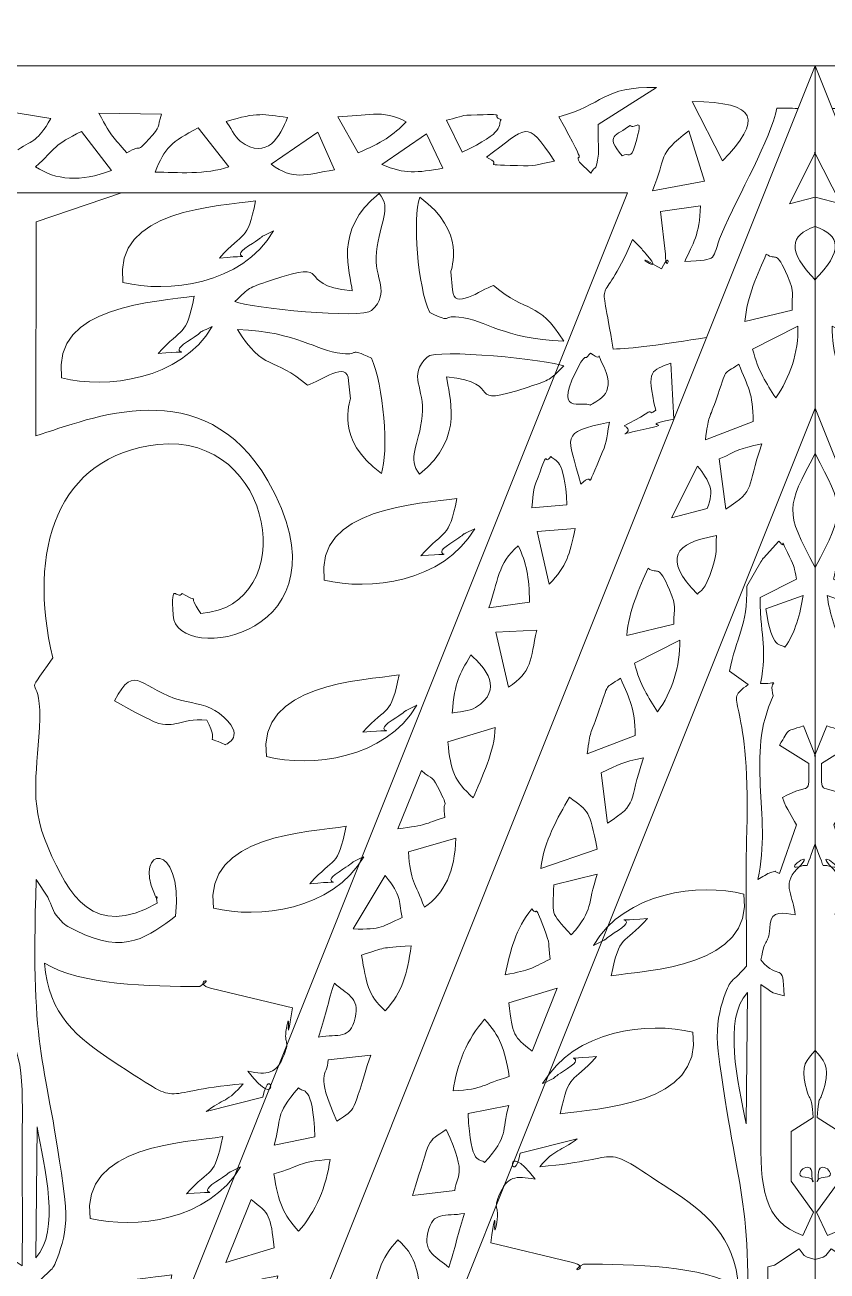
# Model space of a CAD drawing. Header units: inches. Extents: x 249 to 1192, y -18 to 440.
# Drawn here: x 624.562 to 625.509, y 264.726 to 266.196 of the extents above; entities that cross this region are included whole.
import ezdxf

# ---------------------------------------------------------------- set-up
doc = ezdxf.new("R2010")
doc.units = ezdxf.units.IN
doc.header["$MEASUREMENT"] = 0
doc.layers.add('ACP', color=15, linetype='Continuous', lineweight=15)
doc.layers.add('BALOK', color=3, linetype='Continuous', lineweight=20)
doc.layers.add('KOLOM', color=5, linetype='Continuous')

# ---------------------------------------------------------------- blocks, each defined once
blk = doc.blocks.new('GOTGAA')
for points in [[(0.0196, 2.4616), (1.0196, -0.0384), (0.0196, -0.0384), (0.0196, 2.4616)], [(0.0196, 2.0577), (0.7981, 0.1116), (0.0196, 0.1116)], [(0.0836, 1.8765), (0.1001, 1.8475)], [(0.0221, 1.2208), (0.048, 1.2044), (0.048, 1.1457), (0.0214, 1.1089), (0.0342, 1.0816)], [(0.0196, 1.0533), (0.029, 1.056), (0.0324, 1.058), (0.0386, 1.066), (0.0675, 1.0465), (0.0753, 1.0446)], [(0.0753, 1.0446), (0.0753, 0.846)], [(0.0999, 0.3983), (0.1, 0.1456), (0.2009, 0.1116)]]:
    blk.add_lwpolyline(points)
for points in [[(0.019, 2.3598), (0.019, 2.3598), (0.0499, 2.2987), (0.0499, 2.2987)], [(0.0499, 2.2987), (0.0499, 2.2987), (0.019, 2.3598), (0.019, 2.3598)], [(0.0499, 2.2987), (0.0499, 2.2987), (0.0196, 2.3066), (0.0196, 2.3066)], [(0.0196, 2.3066), (0.0196, 2.3066), (0.0499, 2.2987), (0.0499, 2.2987)], [(0.0196, 2.2721), (0.0495, 2.2617), (0.0531, 2.243), (0.019, 2.2087)], [(0.019, 2.2087), (0.0531, 2.243), (0.0495, 2.2617), (0.0196, 2.2721)], [(0.0522, 2.2136), (0.0655, 2.2449), (0.0652, 2.2315), (0.0773, 2.2392)], [(0.0773, 2.2392), (0.0652, 2.2315), (0.0655, 2.2449), (0.0522, 2.2136)], [(0.0773, 2.2392), (0.087, 2.2172), (0.1001, 2.1894), (0.1025, 2.1599)], [(0.1025, 2.1599), (0.1001, 2.1894), (0.087, 2.2172), (0.0773, 2.2392)], [(0.0469, 2.1732), (0.0472, 2.1948), (0.043, 2.1919), (0.0522, 2.2136)], [(0.0522, 2.2136), (0.043, 2.1919), (0.0472, 2.1948), (0.0469, 2.1732)], [(0.1025, 2.1599), (0.1025, 2.1599), (0.0469, 2.1732), (0.0469, 2.1732)], [(0.0469, 2.1732), (0.0469, 2.1732), (0.1025, 2.1599), (0.1025, 2.1599)], [(0.0661, 2.0699), (0.0493, 2.0934), (0.0391, 2.1234), (0.0399, 2.1543)], [(0.0399, 2.1543), (0.0391, 2.1234), (0.0493, 2.0934), (0.0661, 2.0699)], [(0.0399, 2.1543), (0.0399, 2.1543), (0.0934, 2.1272), (0.0934, 2.1272)], [(0.0934, 2.1272), (0.0934, 2.1272), (0.0399, 2.1543), (0.0399, 2.1543)], [(0.0934, 2.1272), (0.0866, 2.1007), (0.0772, 2.0873), (0.0661, 2.0699)], [(0.0661, 2.0699), (0.0772, 2.0873), (0.0866, 2.1007), (0.0934, 2.1272)], [(0.0926, 2.0419), (0.0929, 2.0752), (0.0989, 2.0831), (0.1098, 2.1095)], [(0.1098, 2.1095), (0.0989, 2.0831), (0.0929, 2.0752), (0.0926, 2.0419)], [(0.1098, 2.1095), (0.1296, 2.0956), (0.1222, 2.1086), (0.137, 2.0662)], [(0.137, 2.0662), (0.1222, 2.1086), (0.1296, 2.0956), (0.1098, 2.1095)], [(0.137, 2.0662), (0.1458, 2.0412), (0.1452, 2.0496), (0.1492, 2.0203)], [(0.1492, 2.0203), (0.1452, 2.0496), (0.1458, 2.0412), (0.137, 2.0662)], [(0.1492, 2.0203), (0.1492, 2.0203), (0.0926, 2.0419), (0.0926, 2.0419)], [(0.0926, 2.0419), (0.0926, 2.0419), (0.1492, 2.0203), (0.1492, 2.0203)], [(0.0826, 2.0154), (0.1106, 2.01), (0.1098, 2.0078), (0.1328, 1.9978)], [(0.1252, 1.9386), (0.0876, 1.963), (0.1019, 1.9608), (0.0826, 2.0154)], [(0.0826, 2.0154), (0.1019, 1.9608), (0.0876, 1.963), (0.1252, 1.9386)], [(0.1328, 1.9978), (0.1098, 2.0078), (0.1106, 2.01), (0.0826, 2.0154)], [(0.0196, 2.0041), (0.0535, 1.9394), (0.0561, 1.9384), (0.0196, 1.8695)], [(0.0196, 1.8695), (0.0561, 1.9384), (0.0535, 1.9394), (0.0196, 2.0041)], [(0.1328, 1.9978), (0.1328, 1.9978), (0.1252, 1.9386), (0.1252, 1.9386)], [(0.1252, 1.9386), (0.1252, 1.9386), (0.1328, 1.9978), (0.1328, 1.9978)], [(0.1471, 1.9392), (0.138, 1.9618), (0.144, 1.9706), (0.1585, 1.9894)], [(0.1585, 1.9894), (0.144, 1.9706), (0.138, 1.9618), (0.1471, 1.9392)], [(0.1585, 1.9894), (0.1585, 1.9894), (0.1893, 1.9283), (0.1893, 1.9283)], [(0.1893, 1.9283), (0.1893, 1.9283), (0.1585, 1.9894), (0.1585, 1.9894)], [(0.1893, 1.9283), (0.1893, 1.9283), (0.1471, 1.9392), (0.1471, 1.9392)], [(0.1471, 1.9392), (0.1471, 1.9392), (0.1893, 1.9283), (0.1893, 1.9283)], [(0.0625, 1.9008), (0.0511, 1.8871), (0.0649, 1.9134), (0.0498, 1.8823)], [(0.0498, 1.8823), (0.0649, 1.9134), (0.0511, 1.8871), (0.0625, 1.9008)], [(0.0804, 1.8807), (0.0804, 1.8807), (0.0625, 1.9008), (0.0625, 1.9008)], [(0.0625, 1.9008), (0.0625, 1.9008), (0.0804, 1.8807), (0.0804, 1.8807)], [(0.1409, 1.8698), (0.1347, 1.8904), (0.1373, 1.8873), (0.1359, 1.9074)], [(0.1359, 1.9074), (0.1373, 1.8873), (0.1347, 1.8904), (0.1409, 1.8698)], [(0.1359, 1.9074), (0.1857, 1.8987), (0.1999, 1.88), (0.1584, 1.8383)], [(0.1584, 1.8383), (0.1999, 1.88), (0.1857, 1.8987), (0.1359, 1.9074)], [(0.0498, 1.8823), (0.0437, 1.8699), (0.0445, 1.87), (0.0414, 1.8559)], [(0.0414, 1.8559), (0.0445, 1.87), (0.0437, 1.8699), (0.0498, 1.8823)], [(0.0836, 1.8765), (0.0825, 1.8778), (0.0809, 1.8818), (0.0804, 1.8807)], [(0.0804, 1.8807), (0.0809, 1.8818), (0.0825, 1.8778), (0.0836, 1.8765)], [(0.1584, 1.8383), (0.1552, 1.8427), (0.1497, 1.8405), (0.1409, 1.8698)], [(0.1409, 1.8698), (0.1497, 1.8405), (0.1552, 1.8427), (0.1584, 1.8383)], [(0.1916, 1.8432), (0.2049, 1.8745), (0.2046, 1.861), (0.2167, 1.8687)], [(0.2167, 1.8687), (0.2046, 1.861), (0.2049, 1.8745), (0.1916, 1.8432)], [(0.2167, 1.8687), (0.2264, 1.8467), (0.2395, 1.8189), (0.242, 1.7894)], [(0.242, 1.7894), (0.2395, 1.8189), (0.2264, 1.8467), (0.2167, 1.8687)], [(0.0414, 1.8559), (0.0414, 1.8559), (0.0845, 1.8342), (0.0845, 1.8342)], [(0.0845, 1.8342), (0.0845, 1.8342), (0.0414, 1.8559), (0.0414, 1.8559)], [(0.1206, 1.7472), (0.1132, 1.7879), (0.0992, 1.7996), (0.1001, 1.8475)], [(0.1001, 1.8475), (0.0992, 1.7996), (0.1132, 1.7879), (0.1206, 1.7472)], [(0.1863, 1.8028), (0.1866, 1.8244), (0.1824, 1.8215), (0.1916, 1.8432)], [(0.1916, 1.8432), (0.1824, 1.8215), (0.1866, 1.8244), (0.1863, 1.8028)], [(0.0552, 1.7758), (0.0436, 1.7918), (0.0368, 1.8154), (0.0339, 1.8366)], [(0.0339, 1.8366), (0.0339, 1.8366), (0.0777, 1.8209), (0.0777, 1.8209)], [(0.0777, 1.8209), (0.0777, 1.8209), (0.0339, 1.8366), (0.0339, 1.8366)], [(0.0339, 1.8366), (0.0368, 1.8154), (0.0436, 1.7918), (0.0552, 1.7758)], [(0.0845, 1.8342), (0.0838, 1.7811), (0.0759, 1.7775), (0.0839, 1.7327)], [(0.0839, 1.7327), (0.0759, 1.7775), (0.0838, 1.7811), (0.0845, 1.8342)], [(0.0777, 1.8209), (0.0706, 1.7715), (0.0598, 1.7796), (0.0552, 1.7758)], [(0.0552, 1.7758), (0.0598, 1.7796), (0.0706, 1.7715), (0.0777, 1.8209)], [(0.242, 1.7894), (0.242, 1.7894), (0.1863, 1.8028), (0.1863, 1.8028)], [(0.1863, 1.8028), (0.1863, 1.8028), (0.242, 1.7894), (0.242, 1.7894)], [(0.2055, 1.6995), (0.1888, 1.7229), (0.1785, 1.753), (0.1793, 1.7839)], [(0.1793, 1.7839), (0.1785, 1.753), (0.1888, 1.7229), (0.2055, 1.6995)], [(0.1793, 1.7839), (0.1793, 1.7839), (0.2328, 1.7568), (0.2328, 1.7568)], [(0.2328, 1.7568), (0.2328, 1.7568), (0.1793, 1.7839), (0.1793, 1.7839)], [(0.2328, 1.7568), (0.226, 1.7303), (0.2167, 1.7168), (0.2055, 1.6995)], [(0.2055, 1.6995), (0.2167, 1.7168), (0.226, 1.7303), (0.2328, 1.7568)], [(0.0839, 1.7327), (0.0557, 1.7327), (0.0759, 1.7397), (0.069, 1.7182)], [(0.069, 1.7182), (0.0759, 1.7397), (0.0557, 1.7327), (0.0839, 1.7327)], [(0.0987, 1.7315), (0.0987, 1.7315), (0.1206, 1.7472), (0.1206, 1.7472)], [(0.1206, 1.7472), (0.1206, 1.7472), (0.0987, 1.7315), (0.0987, 1.7315)], [(0.232, 1.6715), (0.2324, 1.7048), (0.2383, 1.7127), (0.2492, 1.7391)], [(0.2492, 1.7391), (0.2383, 1.7127), (0.2324, 1.7048), (0.232, 1.6715)], [(0.2492, 1.7391), (0.269, 1.7252), (0.2616, 1.7381), (0.2765, 1.6958)], [(0.2765, 1.6958), (0.2616, 1.7381), (0.269, 1.7252), (0.2492, 1.7391)], [(0.1003, 1.5588), (0.0956, 1.7264), (0.1309, 1.7082), (0.0987, 1.7315)], [(0.0987, 1.7315), (0.1309, 1.7082), (0.0956, 1.7264), (0.1003, 1.5588)], [(0.069, 1.7182), (0.1026, 1.6472), (0.0701, 1.5795), (0.0872, 1.5016)], [(0.0872, 1.5016), (0.0701, 1.5795), (0.1026, 1.6472), (0.069, 1.7182)], [(0.2765, 1.6958), (0.2852, 1.6708), (0.2847, 1.6792), (0.2886, 1.6498)], [(0.2886, 1.6498), (0.2847, 1.6792), (0.2852, 1.6708), (0.2765, 1.6958)], [(0.0335, 1.6828), (0.0335, 1.6828), (0.019, 1.6469), (0.019, 1.6469)], [(0.019, 1.6469), (0.019, 1.6469), (0.0335, 1.6828), (0.0335, 1.6828)], [(0.0617, 1.6602), (0.0487, 1.6797), (0.058, 1.6749), (0.0335, 1.6828)], [(0.0335, 1.6828), (0.058, 1.6749), (0.0487, 1.6797), (0.0617, 1.6602)], [(0.2886, 1.6498), (0.2886, 1.6498), (0.232, 1.6715), (0.232, 1.6715)], [(0.232, 1.6715), (0.232, 1.6715), (0.2886, 1.6498), (0.2886, 1.6498)], [(0.0271, 1.6385), (0.0271, 1.6385), (0.0617, 1.6602), (0.0617, 1.6602)], [(0.0617, 1.6602), (0.0617, 1.6602), (0.0271, 1.6385), (0.0271, 1.6385)], [(0.0583, 1.5982), (0.0229, 1.6185), (0.0276, 1.5953), (0.0271, 1.6385)], [(0.0271, 1.6385), (0.0276, 1.5953), (0.0229, 1.6185), (0.0583, 1.5982)], [(0.222, 1.645), (0.25, 1.6396), (0.2492, 1.6374), (0.2723, 1.6274)], [(0.2646, 1.5682), (0.227, 1.5925), (0.2414, 1.5903), (0.222, 1.645)], [(0.222, 1.645), (0.2414, 1.5903), (0.227, 1.5925), (0.2646, 1.5682)], [(0.2723, 1.6274), (0.2492, 1.6374), (0.25, 1.6396), (0.222, 1.645)], [(0.2723, 1.6274), (0.2723, 1.6274), (0.2646, 1.5682), (0.2646, 1.5682)], [(0.2646, 1.5682), (0.2646, 1.5682), (0.2723, 1.6274), (0.2723, 1.6274)], [(0.0415, 1.566), (0.0481, 1.5776), (0.0521, 1.5825), (0.0583, 1.5982)], [(0.0583, 1.5982), (0.0521, 1.5825), (0.0481, 1.5776), (0.0415, 1.566)], [(0.2769, 1.5375), (0.2866, 1.585), (0.2858, 1.5804), (0.3097, 1.5987)], [(0.3097, 1.5987), (0.2858, 1.5804), (0.2866, 1.585), (0.2769, 1.5375)], [(0.3097, 1.5987), (0.3233, 1.5744), (0.3396, 1.5469), (0.3435, 1.5145)], [(0.3435, 1.5145), (0.3396, 1.5469), (0.3233, 1.5744), (0.3097, 1.5987)], [(0.0615, 1.5087), (0.0615, 1.5087), (0.0415, 1.566), (0.0415, 1.566)], [(0.0415, 1.566), (0.0415, 1.566), (0.0615, 1.5087), (0.0615, 1.5087)], [(0.1007, 1.3993), (0.1004, 1.4524), (0.1017, 1.5056), (0.1003, 1.5588)], [(0.1003, 1.5588), (0.1017, 1.5056), (0.1004, 1.4524), (0.1007, 1.3993)], [(0.0336, 1.518), (0.0653, 1.5077), (0.0126, 1.5429), (0.0411, 1.5139)], [(0.0411, 1.5139), (0.0126, 1.5429), (0.0653, 1.5077), (0.0336, 1.518)], [(0.0196, 1.5435), (0.0231, 1.5339), (0.029, 1.518), (0.029, 1.518)], [(0.029, 1.518), (0.029, 1.518), (0.0231, 1.5339), (0.0196, 1.5435)], [(0.3435, 1.5145), (0.3435, 1.5145), (0.2769, 1.5375), (0.2769, 1.5375)], [(0.2769, 1.5375), (0.2769, 1.5375), (0.3435, 1.5145), (0.3435, 1.5145)], [(0.029, 1.518), (0.0298, 1.5179), (0.0327, 1.5183), (0.0336, 1.518)], [(0.0336, 1.518), (0.0327, 1.5183), (0.0298, 1.5179), (0.029, 1.518)], [(0.0411, 1.5139), (0.0598, 1.4949), (0.0444, 1.4812), (0.0431, 1.4598)], [(0.0431, 1.4598), (0.0444, 1.4812), (0.0598, 1.4949), (0.0411, 1.5139)], [(0.0724, 1.5097), (0.0618, 1.5121), (0.0713, 1.5123), (0.0615, 1.5087)], [(0.0615, 1.5087), (0.0713, 1.5123), (0.0618, 1.5121), (0.0724, 1.5097)], [(0.0872, 1.5016), (0.0823, 1.5043), (0.0754, 1.5089), (0.0724, 1.5097)], [(0.0724, 1.5097), (0.0754, 1.5089), (0.0823, 1.5043), (0.0872, 1.5016)], [(0.2767, 1.5079), (0.2767, 1.5079), (0.3282, 1.4953), (0.3282, 1.4953)], [(0.3074, 1.4362), (0.2798, 1.4681), (0.2897, 1.4702), (0.2767, 1.5079)], [(0.2767, 1.5079), (0.2897, 1.4702), (0.2798, 1.4681), (0.3074, 1.4362)], [(0.3282, 1.4953), (0.3282, 1.4953), (0.2767, 1.5079), (0.2767, 1.5079)], [(0.3282, 1.4953), (0.3288, 1.4589), (0.3339, 1.4648), (0.3074, 1.4362)], [(0.3074, 1.4362), (0.3339, 1.4648), (0.3288, 1.4589), (0.3282, 1.4953)], [(0.3395, 1.4437), (0.3524, 1.4778), (0.3458, 1.4563), (0.3539, 1.4668)], [(0.3539, 1.4668), (0.3458, 1.4563), (0.3524, 1.4778), (0.3395, 1.4437)], [(0.0431, 1.4598), (0.0572, 1.4622), (0.0713, 1.4655), (0.0725, 1.4492)], [(0.0725, 1.4492), (0.0713, 1.4655), (0.0572, 1.4622), (0.0431, 1.4598)], [(0.3539, 1.4668), (0.3732, 1.4436), (0.3793, 1.4176), (0.3854, 1.3892)], [(0.3854, 1.3892), (0.3793, 1.4176), (0.3732, 1.4436), (0.3539, 1.4668)], [(0.0725, 1.4492), (0.0747, 1.4212), (0.0785, 1.4365), (0.0836, 1.4066)], [(0.0836, 1.4066), (0.0785, 1.4365), (0.0747, 1.4212), (0.0725, 1.4492)], [(0.3324, 1.4076), (0.3353, 1.4291), (0.3315, 1.4225), (0.3395, 1.4437)], [(0.3395, 1.4437), (0.3315, 1.4225), (0.3353, 1.4291), (0.3324, 1.4076)], [(0.0836, 1.4066), (0.062, 1.3799), (0.0572, 1.4077), (0.0562, 1.3643)], [(0.0562, 1.3643), (0.0572, 1.4077), (0.062, 1.3799), (0.0836, 1.4066)], [(0.129, 1.3569), (0.1185, 1.3888), (0.1218, 1.3747), (0.1007, 1.3993)], [(0.1007, 1.3993), (0.1218, 1.3747), (0.1185, 1.3888), (0.129, 1.3569)], [(0.3854, 1.3892), (0.3538, 1.3952), (0.3569, 1.3958), (0.3324, 1.4076)], [(0.3324, 1.4076), (0.3569, 1.3958), (0.3538, 1.3952), (0.3854, 1.3892)], [(0.0562, 1.3643), (0.0753, 1.3692), (0.068, 1.3677), (0.0835, 1.3775)], [(0.0835, 1.3775), (0.068, 1.3677), (0.0753, 1.3692), (0.0562, 1.3643)], [(0.0835, 1.3775), (0.0844, 1.3198), (0.0832, 1.2615), (0.0838, 1.2038)], [(0.0838, 1.2038), (0.0832, 1.2615), (0.0844, 1.3198), (0.0835, 1.3775)], [(0.1011, 1.2135), (0.1011, 1.2135), (0.0996, 1.3681), (0.0996, 1.3681)], [(0.0996, 1.3681), (0.1286, 1.3366), (0.1106, 1.2618), (0.1011, 1.2135)], [(0.1011, 1.2135), (0.1106, 1.2618), (0.1286, 1.3366), (0.0996, 1.3681)], [(0.0996, 1.3681), (0.0996, 1.3681), (0.1011, 1.2135), (0.1011, 1.2135)], [(0.3241, 1.3734), (0.3241, 1.3734), (0.3812, 1.356), (0.3812, 1.356)], [(0.3538, 1.2992), (0.3538, 1.2992), (0.3241, 1.3734), (0.3241, 1.3734)], [(0.3241, 1.3734), (0.3241, 1.3734), (0.3538, 1.2992), (0.3538, 1.2992)], [(0.3812, 1.356), (0.3812, 1.356), (0.3241, 1.3734), (0.3241, 1.3734)], [(0.134, 1.2992), (0.1369, 1.322), (0.1339, 1.342), (0.129, 1.3569)], [(0.129, 1.3569), (0.1339, 1.342), (0.1369, 1.322), (0.134, 1.2992)], [(0.3812, 1.356), (0.3766, 1.3176), (0.376, 1.3163), (0.3538, 1.2992)], [(0.3538, 1.2992), (0.376, 1.3163), (0.3766, 1.3176), (0.3812, 1.356)], [(0.3807, 1.269), (0.3863, 1.3031), (0.3913, 1.3161), (0.4098, 1.3366)], [(0.4098, 1.3366), (0.3913, 1.3161), (0.3863, 1.3031), (0.3807, 1.269)], [(0.4098, 1.3366), (0.4301, 1.3137), (0.4429, 1.2835), (0.447, 1.2521)], [(0.447, 1.2521), (0.4429, 1.2835), (0.4301, 1.3137), (0.4098, 1.3366)], [(0.0309, 1.2585), (0.0368, 1.2825), (0.0295, 1.2885), (0.0196, 1.2999)], [(0.0196, 1.2999), (0.0295, 1.2885), (0.0368, 1.2825), (0.0309, 1.2585)], [(0.1001, 0.9215), (0.0931, 1.143), (0.1114, 1.1215), (0.134, 1.2992)], [(0.134, 1.2992), (0.1114, 1.1215), (0.0931, 1.143), (0.1001, 0.9215)], [(0.447, 1.2521), (0.4091, 1.2542), (0.4128, 1.2601), (0.3807, 1.269)], [(0.3807, 1.269), (0.4128, 1.2601), (0.4091, 1.2542), (0.447, 1.2521)], [(0.0221, 1.2208), (0.024, 1.252), (0.0249, 1.2342), (0.0309, 1.2585)], [(0.0309, 1.2585), (0.0249, 1.2342), (0.024, 1.252), (0.0221, 1.2208)], [(0.4098, 1.1675), (0.3805, 1.2006), (0.3904, 1.2024), (0.3811, 1.2351)], [(0.3811, 1.2351), (0.3904, 1.2024), (0.3805, 1.2006), (0.4098, 1.1675)], [(0.3811, 1.2351), (0.3811, 1.2351), (0.4292, 1.2254), (0.4292, 1.2254)], [(0.4292, 1.2254), (0.4292, 1.2254), (0.3811, 1.2351), (0.3811, 1.2351)], [(0.4292, 1.2254), (0.4264, 1.1608), (0.4151, 1.1737), (0.4098, 1.1675)], [(0.4098, 1.1675), (0.4151, 1.1737), (0.4264, 1.1608), (0.4292, 1.2254)], [(0.4448, 1.1345), (0.4437, 1.1553), (0.4288, 1.1476), (0.455, 1.2068)], [(0.455, 1.2068), (0.4288, 1.1476), (0.4437, 1.1553), (0.4448, 1.1345)], [(0.455, 1.2068), (0.4793, 1.1904), (0.4719, 1.2003), (0.495, 1.1287)], [(0.495, 1.1287), (0.4719, 1.2003), (0.4793, 1.1904), (0.455, 1.2068)], [(0.0838, 1.2038), (0.0844, 1.1386), (0.0808, 1.0979), (0.0342, 1.0816)], [(0.0342, 1.0816), (0.0808, 1.0979), (0.0844, 1.1386), (0.0838, 1.2038)], [(0.0233, 1.1529), (0.0233, 1.1748), (0.0492, 1.151), (0.0315, 1.1504)], [(0.0315, 1.1504), (0.0167, 1.1499), (0.0234, 1.1364), (0.0233, 1.1529)], [(0.495, 1.1287), (0.495, 1.1287), (0.4448, 1.1345), (0.4448, 1.1345)], [(0.4448, 1.1345), (0.4448, 1.1345), (0.495, 1.1287), (0.495, 1.1287)], [(0.4334, 1.1076), (0.4574, 1.1033), (0.4705, 1.1113), (0.4767, 1.085)], [(0.4767, 1.085), (0.4705, 1.1113), (0.4574, 1.1033), (0.4334, 1.1076)], [(0.4521, 1.044), (0.4454, 1.0633), (0.4401, 1.0883), (0.4334, 1.1076)], [(0.4334, 1.1076), (0.4401, 1.0883), (0.4454, 1.0633), (0.4521, 1.044)], [(0.4767, 1.085), (0.4826, 1.0607), (0.4656, 1.0561), (0.4521, 1.044)], [(0.4521, 1.044), (0.4656, 1.0561), (0.4826, 1.0607), (0.4767, 1.085)], [(0.4841, 1.0108), (0.4905, 1.0446), (0.4907, 1.0573), (0.5122, 1.0765)], [(0.5122, 1.0765), (0.4907, 1.0573), (0.4905, 1.0446), (0.4841, 1.0108)], [(0.5122, 1.0765), (0.5328, 1.0535), (0.5382, 1.0341), (0.5427, 0.9999)], [(0.5427, 0.9999), (0.5382, 1.0341), (0.5328, 1.0535), (0.5122, 1.0765)], [(0.2647, 0.9648), (0.2342, 0.9878), (0.2046, 1.0121), (0.1469, 0.9817)], [(0.1469, 0.9817), (0.2046, 1.0121), (0.2342, 0.9878), (0.2647, 0.9648)], [(0.5427, 0.9999), (0.5028, 1.0028), (0.5153, 1.0012), (0.4841, 1.0108)], [(0.4841, 1.0108), (0.5153, 1.0012), (0.5028, 1.0028), (0.5427, 0.9999)], [(0.1141, 0.8838), (0.1385, 0.941), (0.1683, 0.9919), (0.2428, 0.9497)], [(0.2428, 0.9497), (0.1683, 0.9919), (0.1385, 0.941), (0.1141, 0.8838)], [(0.1469, 0.9817), (0.135, 0.9754), (0.1351, 0.9774), (0.126, 0.9665)], [(0.126, 0.9665), (0.1351, 0.9774), (0.135, 0.9754), (0.1469, 0.9817)], [(0.4743, 0.98), (0.5084, 0.9808), (0.509, 0.977), (0.5321, 0.9666)], [(0.5321, 0.9666), (0.509, 0.977), (0.5084, 0.9808), (0.4743, 0.98)], [(0.5122, 0.9169), (0.5122, 0.9169), (0.4743, 0.98), (0.4743, 0.98)], [(0.4743, 0.98), (0.4743, 0.98), (0.5122, 0.9169), (0.5122, 0.9169)], [(0.126, 0.9665), (0.1191, 0.9582), (0.119, 0.9533), (0.1137, 0.9424)], [(0.1137, 0.9424), (0.119, 0.9533), (0.1191, 0.9582), (0.126, 0.9665)], [(0.2396, 0.9386), (0.2142, 0.8833), (0.2742, 0.8736), (0.2647, 0.9648)], [(0.2647, 0.9648), (0.2742, 0.8736), (0.2142, 0.8833), (0.2396, 0.9386)], [(0.5321, 0.9666), (0.5272, 0.943), (0.5321, 0.9431), (0.5122, 0.9169)], [(0.5122, 0.9169), (0.5321, 0.9431), (0.5272, 0.943), (0.5321, 0.9666)], [(0.1137, 0.9424), (0.1137, 0.9424), (0.1001, 0.9215), (0.1001, 0.9215)], [(0.1001, 0.9215), (0.1001, 0.9215), (0.1137, 0.9424), (0.1137, 0.9424)], [(0.2428, 0.9497), (0.24, 0.9306), (0.2463, 0.9533), (0.2396, 0.9386)], [(0.2396, 0.9386), (0.2463, 0.9533), (0.24, 0.9306), (0.2428, 0.9497)], [(0.5395, 0.8889), (0.5419, 0.9247), (0.5469, 0.9238), (0.5584, 0.9544)], [(0.5584, 0.9544), (0.5469, 0.9238), (0.5419, 0.9247), (0.5395, 0.8889)], [(0.5584, 0.9544), (0.582, 0.9382), (0.5947, 0.9121), (0.5953, 0.8728)], [(0.5953, 0.8728), (0.5947, 0.9121), (0.582, 0.9382), (0.5584, 0.9544)], [(0.1043, 0.7316), (0.103, 0.7925), (0.0896, 0.8263), (0.1141, 0.8838)], [(0.1141, 0.8838), (0.0896, 0.8263), (0.103, 0.7925), (0.1043, 0.7316)], [(0.5953, 0.8728), (0.5953, 0.8728), (0.5395, 0.8889), (0.5395, 0.8889)], [(0.5395, 0.8889), (0.5395, 0.8889), (0.5953, 0.8728), (0.5953, 0.8728)], [(0.527, 0.8617), (0.5622, 0.8576), (0.5578, 0.8563), (0.5825, 0.8483)], [(0.5549, 0.7932), (0.5549, 0.7932), (0.527, 0.8617), (0.527, 0.8617)], [(0.527, 0.8617), (0.527, 0.8617), (0.5549, 0.7932), (0.5549, 0.7932)], [(0.5825, 0.8483), (0.5578, 0.8563), (0.5622, 0.8576), (0.527, 0.8617)], [(0.5825, 0.8483), (0.5788, 0.8241), (0.5884, 0.8418), (0.5772, 0.8185)], [(0.5772, 0.8185), (0.5884, 0.8418), (0.5788, 0.8241), (0.5825, 0.8483)], [(0.5859, 0.7592), (0.5898, 0.7944), (0.5931, 0.8045), (0.616, 0.8254)], [(0.616, 0.8254), (0.5931, 0.8045), (0.5898, 0.7944), (0.5859, 0.7592)], [(0.616, 0.8254), (0.6258, 0.8018), (0.6412, 0.7702), (0.642, 0.7423)], [(0.642, 0.7423), (0.6412, 0.7702), (0.6258, 0.8018), (0.616, 0.8254)], [(0.5772, 0.8185), (0.5672, 0.7976), (0.5688, 0.8053), (0.5549, 0.7932)], [(0.5549, 0.7932), (0.5688, 0.8053), (0.5672, 0.7976), (0.5772, 0.8185)], [(0.3016, 0.7335), (0.3186, 0.7667), (0.2943, 0.7496), (0.3234, 0.7626)], [(0.3234, 0.7626), (0.2943, 0.7496), (0.3186, 0.7667), (0.3016, 0.7335)], [(0.3234, 0.7626), (0.3235, 0.7624), (0.3511, 0.7528), (0.316, 0.7254)], [(0.316, 0.7254), (0.3511, 0.7528), (0.3235, 0.7624), (0.3234, 0.7626)], [(0.642, 0.7423), (0.642, 0.7423), (0.5859, 0.7592), (0.5859, 0.7592)], [(0.5859, 0.7592), (0.5859, 0.7592), (0.642, 0.7423), (0.642, 0.7423)], [(0.2164, 0.7241), (0.2191, 0.7254), (0.2401, 0.7361), (0.2404, 0.7361)], [(0.2404, 0.7361), (0.2401, 0.7361), (0.2191, 0.7254), (0.2164, 0.7241)], [(0.2404, 0.7361), (0.2667, 0.7444), (0.2676, 0.7313), (0.3016, 0.7335)], [(0.3016, 0.7335), (0.2676, 0.7313), (0.2667, 0.7444), (0.2404, 0.7361)], [(0.1198, 0.6601), (0.0822, 0.7144), (0.1056, 0.6728), (0.1043, 0.7316)], [(0.1043, 0.7316), (0.1056, 0.6728), (0.0822, 0.7144), (0.1198, 0.6601)], [(0.1926, 0.7108), (0.1926, 0.7108), (0.2164, 0.7241), (0.2164, 0.7241)], [(0.2164, 0.7241), (0.2164, 0.7241), (0.1926, 0.7108), (0.1926, 0.7108)], [(0.316, 0.7254), (0.3033, 0.7155), (0.2872, 0.7142), (0.272, 0.7104)], [(0.272, 0.7104), (0.2872, 0.7142), (0.3033, 0.7155), (0.316, 0.7254)], [(0.5911, 0.7254), (0.5979, 0.7236), (0.6116, 0.7231), (0.6188, 0.7186)], [(0.6133, 0.6565), (0.5991, 0.6815), (0.5945, 0.6865), (0.5911, 0.7254)], [(0.6188, 0.7186), (0.6116, 0.7231), (0.5979, 0.7236), (0.5911, 0.7254)], [(0.5911, 0.7254), (0.5945, 0.6865), (0.5991, 0.6815), (0.6133, 0.6565)], [(0.272, 0.7104), (0.2244, 0.6985), (0.2171, 0.6632), (0.1926, 0.7108)], [(0.1926, 0.7108), (0.2171, 0.6632), (0.2244, 0.6985), (0.272, 0.7104)], [(0.6188, 0.7186), (0.6526, 0.6974), (0.6302, 0.6722), (0.6133, 0.6565)], [(0.6133, 0.6565), (0.6302, 0.6722), (0.6526, 0.6974), (0.6188, 0.7186)], [(0.6426, 0.6298), (0.6426, 0.6298), (0.6575, 0.6947), (0.6575, 0.6947)], [(0.6575, 0.6947), (0.6575, 0.6947), (0.6426, 0.6298), (0.6426, 0.6298)], [(0.6575, 0.6947), (0.6853, 0.6768), (0.6835, 0.6631), (0.6909, 0.6273)], [(0.6909, 0.6273), (0.6835, 0.6631), (0.6853, 0.6768), (0.6575, 0.6947)], [(0.3735, 0.4514), (0.4787, 0.6348), (0.2651, 0.6707), (0.2617, 0.6098)], [(0.2617, 0.6098), (0.2651, 0.6707), (0.4787, 0.6348), (0.3735, 0.4514)], [(0.2438, 0.4085), (0.1246, 0.4212), (0.0893, 0.5338), (0.1198, 0.6601)], [(0.1198, 0.6601), (0.0893, 0.5338), (0.1246, 0.4212), (0.2438, 0.4085)], [(0.6909, 0.6273), (0.6909, 0.6273), (0.6426, 0.6298), (0.6426, 0.6298)], [(0.6426, 0.6298), (0.6426, 0.6298), (0.6909, 0.6273), (0.6909, 0.6273)], [(0.2944, 0.6077), (0.4129, 0.5996), (0.3829, 0.3936), (0.2438, 0.4085)], [(0.2438, 0.4085), (0.3829, 0.3936), (0.4129, 0.5996), (0.2944, 0.6077)], [(0.2617, 0.6098), (0.2592, 0.5665), (0.2656, 0.5933), (0.2726, 0.5841)], [(0.2726, 0.5841), (0.2656, 0.5933), (0.2592, 0.5665), (0.2617, 0.6098)], [(0.2726, 0.5841), (0.2986, 0.5994), (0.275, 0.5796), (0.2944, 0.6077)], [(0.2944, 0.6077), (0.275, 0.5796), (0.2986, 0.5994), (0.2726, 0.5841)], [(0.6343, 0.6011), (0.6343, 0.6011), (0.6826, 0.5943), (0.6826, 0.5943)], [(0.6692, 0.5281), (0.6447, 0.548), (0.6455, 0.5707), (0.6343, 0.6011)], [(0.6343, 0.6011), (0.6455, 0.5707), (0.6447, 0.548), (0.6692, 0.5281)], [(0.6826, 0.5943), (0.6826, 0.5943), (0.6343, 0.6011), (0.6343, 0.6011)], [(0.6826, 0.5943), (0.682, 0.5646), (0.6786, 0.5474), (0.6692, 0.5281)], [(0.6692, 0.5281), (0.6786, 0.5474), (0.682, 0.5646), (0.6826, 0.5943)], [(0.6915, 0.5109), (0.6915, 0.5109), (0.7057, 0.5731), (0.7057, 0.5731)], [(0.7057, 0.5731), (0.7057, 0.5731), (0.6915, 0.5109), (0.6915, 0.5109)], [(0.7057, 0.5731), (0.7268, 0.5517), (0.7295, 0.5389), (0.7362, 0.5076)], [(0.7362, 0.5076), (0.7295, 0.5389), (0.7268, 0.5517), (0.7057, 0.5731)], [(0.7362, 0.5076), (0.7362, 0.5076), (0.6915, 0.5109), (0.6915, 0.5109)], [(0.6915, 0.5109), (0.6915, 0.5109), (0.7362, 0.5076), (0.7362, 0.5076)], [(0.6852, 0.483), (0.6852, 0.483), (0.7267, 0.4797), (0.7267, 0.4797)], [(0.7267, 0.4797), (0.7236, 0.4216), (0.7129, 0.4296), (0.7077, 0.4225)], [(0.743, 0.4553), (0.7615, 0.4369), (0.7453, 0.4714), (0.7656, 0.4246)], [(0.0999, 0.3983), (0.1639, 0.3777), (0.2985, 0.3205), (0.3735, 0.4514)], [(0.3735, 0.4514), (0.2985, 0.3205), (0.1639, 0.3777), (0.0999, 0.3983)], [(0.7077, 0.4225), (0.6981, 0.4354), (0.7063, 0.4087), (0.6925, 0.447)], [(0.7767, 0.3821), (0.7162, 0.3948), (0.7282, 0.3973), (0.743, 0.4553)], [(0.7656, 0.4246), (0.7743, 0.4046), (0.7724, 0.4055), (0.7767, 0.3821)], [(0.1, 0.1456), (0.1, 0.1456), (0.0999, 0.3983), (0.0999, 0.3983)], [(0.0999, 0.3983), (0.0999, 0.3983), (0.1, 0.1456), (0.1, 0.1456)], [(0.7943, 0.3864), (0.8114, 0.3961), (0.7731, 0.3997), (0.8167, 0.3907)], [(0.8167, 0.3907), (0.7731, 0.3997), (0.8114, 0.3961), (0.7943, 0.3864)], [(0.8135, 0.376), (0.8135, 0.376), (0.7943, 0.3864), (0.7943, 0.3864)], [(0.7943, 0.3864), (0.7943, 0.3864), (0.8135, 0.376), (0.8135, 0.376)], [(0.8167, 0.3907), (0.8603, 0.3817), (0.805, 0.3884), (0.8529, 0.3784)], [(0.8529, 0.3784), (0.805, 0.3884), (0.8603, 0.3817), (0.8167, 0.3907)], [(0.7432, 0.3114), (0.7057, 0.3778), (0.7465, 0.3558), (0.7542, 0.3619)], [(0.7542, 0.3619), (0.7465, 0.3558), (0.7057, 0.3778), (0.7432, 0.3114)], [(0.8256, 0.3704), (0.8243, 0.3679), (0.818, 0.3737), (0.8135, 0.376)], [(0.8135, 0.376), (0.818, 0.3737), (0.8243, 0.3679), (0.8256, 0.3704)], [(0.8491, 0.3123), (0.827, 0.3218), (0.8195, 0.3182), (0.8314, 0.3678)], [(0.8314, 0.3678), (0.8195, 0.3182), (0.827, 0.3218), (0.8491, 0.3123)], [(0.8314, 0.3678), (0.8295, 0.3689), (0.8265, 0.3721), (0.8256, 0.3704)], [(0.8256, 0.3704), (0.8265, 0.3721), (0.8295, 0.3689), (0.8314, 0.3678)], [(0.8529, 0.3784), (0.8529, 0.3784), (0.8491, 0.3123), (0.8491, 0.3123)], [(0.8491, 0.3123), (0.8491, 0.3123), (0.8529, 0.3784), (0.8529, 0.3784)], [(0.7542, 0.3619), (0.7586, 0.3582), (0.7866, 0.3508), (0.7704, 0.3173)], [(0.7704, 0.3173), (0.7866, 0.3508), (0.7586, 0.3582), (0.7542, 0.3619)], [(0.7487, 0.3058), (0.7479, 0.3043), (0.7441, 0.3098), (0.7432, 0.3114)], [(0.7432, 0.3114), (0.7441, 0.3098), (0.7479, 0.3043), (0.7487, 0.3058)], [(0.7704, 0.3173), (0.7575, 0.2907), (0.7732, 0.3143), (0.7543, 0.3005)], [(0.7543, 0.3005), (0.7732, 0.3143), (0.7575, 0.2907), (0.7704, 0.3173)], [(0.7543, 0.3005), (0.7525, 0.3024), (0.7494, 0.3073), (0.7487, 0.3058)], [(0.7487, 0.3058), (0.7494, 0.3073), (0.7525, 0.3024), (0.7543, 0.3005)], [(0.8041, 0.1666), (0.7649, 0.2586), (0.7644, 0.1934), (0.7813, 0.2958)], [(0.7813, 0.2958), (0.7644, 0.1934), (0.7649, 0.2586), (0.8041, 0.1666)], [(0.7813, 0.2958), (0.8001, 0.2958), (0.8408, 0.2902), (0.8914, 0.2821)], [(0.8914, 0.2821), (0.8408, 0.2902), (0.8001, 0.2958), (0.7813, 0.2958)], [(0.8381, 0.2012), (0.7903, 0.1732), (0.849, 0.2154), (0.8196, 0.1834)], [(0.8196, 0.1834), (0.849, 0.2154), (0.7903, 0.1732), (0.8381, 0.2012)], [(0.843, 0.1837), (0.8434, 0.2113), (0.8521, 0.1749), (0.8381, 0.2012)], [(0.8381, 0.2012), (0.8521, 0.1749), (0.8434, 0.2113), (0.843, 0.1837)], [(0.9091, 0.1604), (0.8958, 0.1916), (0.9082, 0.19), (0.8657, 0.1926)], [(0.8657, 0.1926), (0.8756, 0.1711), (0.8831, 0.1616), (0.8843, 0.1268)], [(0.8843, 0.1268), (0.8831, 0.1616), (0.8756, 0.1711), (0.8657, 0.1926)], [(0.8657, 0.1926), (0.9082, 0.19), (0.8958, 0.1916), (0.9091, 0.1604)], [(0.8149, 0.1777), (0.8149, 0.1777), (0.8041, 0.1666), (0.8041, 0.1666)], [(0.8041, 0.1666), (0.8041, 0.1666), (0.8149, 0.1777), (0.8149, 0.1777)], [(0.8196, 0.1834), (0.8182, 0.1819), (0.8162, 0.1792), (0.8149, 0.1777)], [(0.8149, 0.1777), (0.8162, 0.1792), (0.8182, 0.1819), (0.8196, 0.1834)], [(0.8369, 0.1335), (0.8369, 0.1335), (0.843, 0.1837), (0.843, 0.1837)], [(0.843, 0.1837), (0.843, 0.1837), (0.8369, 0.1335), (0.8369, 0.1335)], [(0.9743, 0.0115), (0.9673, 0.048), (0.9294, 0.1129), (0.9091, 0.1604)], [(0.9091, 0.1604), (0.9294, 0.1129), (0.9673, 0.048), (0.9743, 0.0115)], [(0.8843, 0.1268), (0.8843, 0.1268), (0.8369, 0.1335), (0.8369, 0.1335)], [(0.8369, 0.1335), (0.8369, 0.1335), (0.8843, 0.1268), (0.8843, 0.1268)], [(0.8277, 0.1092), (0.8277, 0.1092), (0.8891, 0.0978), (0.8891, 0.0978)], [(0.8705, 0.0382), (0.8319, 0.0677), (0.8447, 0.0674), (0.8277, 0.1092)], [(0.8277, 0.1092), (0.8447, 0.0674), (0.8319, 0.0677), (0.8705, 0.0382)], [(0.8891, 0.0978), (0.8891, 0.0978), (0.8277, 0.1092), (0.8277, 0.1092)], [(0.0995, 0.0808), (0.1232, 0.0967), (0.1521, 0.099), (0.1889, 0.0852)], [(0.1889, 0.0852), (0.1521, 0.099), (0.1232, 0.0967), (0.0995, 0.0808)], [(0.2406, 0.087), (0.2662, 0.0875), (0.3012, 0.0902), (0.3274, 0.0808)], [(0.3274, 0.0808), (0.3012, 0.0902), (0.2662, 0.0875), (0.2406, 0.087)], [(0.3774, 0.0778), (0.4043, 0.0971), (0.4163, 0.0904), (0.4524, 0.0842)], [(0.4524, 0.0842), (0.4163, 0.0904), (0.4043, 0.0971), (0.3774, 0.0778)], [(0.5083, 0.0781), (0.5359, 0.0898), (0.5488, 0.0877), (0.5803, 0.0825)], [(0.5803, 0.0825), (0.5488, 0.0877), (0.5359, 0.0898), (0.5083, 0.0781)], [(0.7169, 0.0218), (0.7566, 0.092), (0.7337, 0.0594), (0.7416, 0.0753)], [(0.7416, 0.0753), (0.7337, 0.0594), (0.7566, 0.092), (0.7169, 0.0218)], [(0.7416, 0.0753), (0.7416, 0.0753), (0.7547, 0.0883), (0.7547, 0.0883)], [(0.7547, 0.0883), (0.7547, 0.0883), (0.7416, 0.0753), (0.7416, 0.0753)], [(0.7547, 0.0883), (0.7614, 0.0772), (0.7607, 0.0883), (0.7638, 0.0659)], [(0.7638, 0.0659), (0.7607, 0.0883), (0.7614, 0.0772), (0.7547, 0.0883)], [(0.8891, 0.0978), (0.8891, 0.0978), (0.8705, 0.0382), (0.8705, 0.0382)], [(0.8705, 0.0382), (0.8705, 0.0382), (0.8891, 0.0978), (0.8891, 0.0978)], [(0.1535, 0.0392), (0.121, 0.0546), (0.1237, 0.0588), (0.0995, 0.0808)], [(0.0995, 0.0808), (0.1237, 0.0588), (0.121, 0.0546), (0.1535, 0.0392)], [(0.1889, 0.0852), (0.1889, 0.0852), (0.1535, 0.0392), (0.1535, 0.0392)], [(0.1535, 0.0392), (0.1535, 0.0392), (0.1889, 0.0852), (0.1889, 0.0852)], [(0.2912, 0.0348), (0.2598, 0.0514), (0.2517, 0.0581), (0.2406, 0.087)], [(0.2406, 0.087), (0.2517, 0.0581), (0.2598, 0.0514), (0.2912, 0.0348)], [(0.3274, 0.0808), (0.3274, 0.0808), (0.2912, 0.0348), (0.2912, 0.0348)], [(0.2912, 0.0348), (0.2912, 0.0348), (0.3274, 0.0808), (0.3274, 0.0808)], [(0.341, 0.0506), (0.3731, 0.0742), (0.3883, 0.0442), (0.3968, 0.0227)], [(0.3968, 0.0227), (0.3883, 0.0442), (0.3731, 0.0742), (0.341, 0.0506)], [(0.4324, 0.0401), (0.4324, 0.0401), (0.3774, 0.0778), (0.3774, 0.0778)], [(0.3774, 0.0778), (0.3774, 0.0778), (0.4324, 0.0401), (0.4324, 0.0401)], [(0.4524, 0.0842), (0.4524, 0.0842), (0.4324, 0.0401), (0.4324, 0.0401)], [(0.4324, 0.0401), (0.4324, 0.0401), (0.4524, 0.0842), (0.4524, 0.0842)], [(0.5608, 0.042), (0.5608, 0.042), (0.5083, 0.0781), (0.5083, 0.0781)], [(0.5083, 0.0781), (0.5083, 0.0781), (0.5608, 0.042), (0.5608, 0.042)], [(0.5803, 0.0825), (0.5803, 0.0825), (0.5608, 0.042), (0.5608, 0.042)], [(0.5608, 0.042), (0.5608, 0.042), (0.5803, 0.0825), (0.5803, 0.0825)], [(0.6315, 0.0695), (0.6554, 0.0801), (0.6174, 0.0776), (0.6683, 0.0794)], [(0.7119, 0.0741), (0.6779, 0.0225), (0.68, 0.0345), (0.6315, 0.0695)], [(0.6683, 0.0794), (0.6901, 0.0802), (0.6886, 0.0787), (0.7119, 0.0741)], [(0.792, 0.068), (0.7997, 0.0628), (0.8014, 0.0741), (0.8072, 0.0547)], [(0.8072, 0.0547), (0.8014, 0.0741), (0.7997, 0.0628), (0.792, 0.068)], [(0.8744, 0.0036), (0.8744, 0.0036), (0.9103, 0.0739), (0.9103, 0.0739)], [(0.9103, 0.0739), (0.9575, 0.0246), (0.9526, 0.0049), (0.8744, 0.0036)], [(0.8744, 0.0036), (0.9526, 0.0049), (0.9575, 0.0246), (0.9103, 0.0739)], [(0.9103, 0.0739), (0.9103, 0.0739), (0.8744, 0.0036), (0.8744, 0.0036)], [(0.0785, 0.0607), (0.0986, 0.0476), (0.1003, 0.0522), (0.1175, 0.024)], [(0.1175, 0.024), (0.1003, 0.0522), (0.0986, 0.0476), (0.0785, 0.0607)], [(0.1742, 0.0176), (0.1909, 0.0489), (0.1905, 0.0443), (0.207, 0.0643)], [(0.207, 0.0643), (0.1905, 0.0443), (0.1909, 0.0489), (0.1742, 0.0176)], [(0.207, 0.0643), (0.2282, 0.052), (0.2152, 0.0674), (0.2328, 0.0485)], [(0.2328, 0.0485), (0.2152, 0.0674), (0.2282, 0.052), (0.207, 0.0643)], [(0.456, 0.0218), (0.456, 0.0218), (0.48, 0.0644), (0.48, 0.0644)], [(0.48, 0.0644), (0.48, 0.0644), (0.456, 0.0218), (0.456, 0.0218)], [(0.48, 0.0644), (0.5075, 0.0529), (0.5222, 0.0434), (0.5367, 0.0277)], [(0.5367, 0.0277), (0.5222, 0.0434), (0.5075, 0.0529), (0.48, 0.0644)], [(0.5845, 0.0259), (0.5845, 0.0259), (0.6028, 0.0634), (0.6028, 0.0634)], [(0.6028, 0.0634), (0.6557, 0.0392), (0.6444, 0.0322), (0.649, 0.0248)], [(0.7638, 0.0659), (0.7639, 0.0657), (0.7635, 0.0337), (0.7634, 0.0307)], [(0.7634, 0.0307), (0.7635, 0.0337), (0.7639, 0.0657), (0.7638, 0.0659)], [(0.8013, 0.032), (0.7846, 0.0445), (0.7707, 0.043), (0.792, 0.068)], [(0.792, 0.068), (0.7707, 0.043), (0.7846, 0.0445), (0.8013, 0.032)], [(0.2328, 0.0485), (0.2486, 0.0315), (0.2421, 0.0358), (0.2482, 0.0185)], [(0.2482, 0.0185), (0.2421, 0.0358), (0.2486, 0.0315), (0.2328, 0.0485)], [(0.3245, 0.0272), (0.3287, 0.0329), (0.3341, 0.0455), (0.341, 0.0506)], [(0.341, 0.0506), (0.3341, 0.0455), (0.3287, 0.0329), (0.3245, 0.0272)], [(0.8072, 0.0547), (0.8189, 0.0158), (0.806, 0.0389), (0.8013, 0.032)], [(0.8013, 0.032), (0.806, 0.0389), (0.8189, 0.0158), (0.8072, 0.0547)], [(0.7634, 0.0307), (0.7634, 0.0307), (0.8322, -0.0126), (0.8322, -0.0126)], [(0.8322, -0.0126), (0.8322, -0.0126), (0.7634, 0.0307), (0.7634, 0.0307)], [(0.1175, 0.024), (0.1175, 0.024), (0.0448, 0.0119), (0.0448, 0.0119)], [(0.0448, 0.0119), (0.0448, 0.0119), (0.1175, 0.024), (0.1175, 0.024)], [(0.2482, 0.0185), (0.2482, 0.0185), (0.1742, 0.0176), (0.1742, 0.0176)], [(0.1742, 0.0176), (0.1742, 0.0176), (0.2482, 0.0185), (0.2482, 0.0185)], [(0.3968, 0.0227), (0.3683, 0.0186), (0.3619, 0.0162), (0.3245, 0.0272)], [(0.3245, 0.0272), (0.3619, 0.0162), (0.3683, 0.0186), (0.3968, 0.0227)], [(0.5367, 0.0277), (0.5093, 0.0121), (0.4884, 0.0212), (0.456, 0.0218)], [(0.456, 0.0218), (0.4884, 0.0212), (0.5093, 0.0121), (0.5367, 0.0277)], [(0.649, 0.0248), (0.6336, 0.0205), (0.6614, 0.0184), (0.6207, 0.0195)], [(0.8322, -0.0126), (0.7689, -0.0148), (0.7695, 0.0084), (0.7169, 0.0218)], [(0.7169, 0.0218), (0.7695, 0.0084), (0.7689, -0.0148), (0.8322, -0.0126)], [(0.9994, 0.012), (0.9905, 0.0116), (0.9821, 0.0113), (0.9743, 0.0115)], [(0.9743, 0.0115), (0.9821, 0.0113), (0.9905, 0.0116), (0.9994, 0.012)]]:
    blk.add_open_spline(points, degree=3)
for points, knots in [([(0.2175, 1.4557), (0.2729, 1.4508), (0.2233, 1.46), (0.2521, 1.4415), (0.2521, 1.4415), (0.2792, 1.424), (0.257, 1.4356), (0.2813, 1.4238), (0.2813, 1.4238), (0.2439, 1.4876), (0.1562, 1.4973), (0.1038, 1.4844), (0.1038, 1.4844), (0.0917, 1.398), (0.2175, 1.3947), (0.2604, 1.388), (0.2604, 1.388), (0.2499, 1.4383), (0.247, 1.4227), (0.2175, 1.4557)], [0, 0, 0, 0, 0.166667, 0.166667, 0.166667, 0.166667, 0.333333, 0.333333, 0.333333, 0.333333, 0.5, 0.5, 0.5, 0.5, 0.666667, 0.666667, 0.666667, 0.666667, 1, 1, 1, 1]), ([(0.2775, 1.2926), (0.3329, 1.2878), (0.2833, 1.2969), (0.3121, 1.2784), (0.3121, 1.2784), (0.3392, 1.261), (0.317, 1.2725), (0.3413, 1.2607), (0.3413, 1.2607), (0.3039, 1.3245), (0.2162, 1.3342), (0.1638, 1.3214), (0.1638, 1.3214), (0.1517, 1.235), (0.2775, 1.2317), (0.3204, 1.225), (0.3204, 1.225), (0.31, 1.2752), (0.307, 1.2597), (0.2775, 1.2926)], [0, 0, 0, 0, 0.166667, 0.166667, 0.166667, 0.166667, 0.333333, 0.333333, 0.333333, 0.333333, 0.5, 0.5, 0.5, 0.5, 0.666667, 0.666667, 0.666667, 0.666667, 1, 1, 1, 1]), ([(0.4026, 1.0729), (0.3938, 1.1311), (0.4006, 1.0724), (0.3963, 1.0926), (0.3963, 1.0926), (0.3909, 1.1187), (0.4005, 1.1091), (0.3928, 1.1284), (0.3928, 1.1284), (0.3833, 1.1522), (0.3731, 1.152), (0.3501, 1.1479), (0.3501, 1.1479), (0.3897, 1.2002), (0.3762, 1.135), (0.3678, 1.1786), (0.3678, 1.1786), (0.3678, 1.1786), (0.3006, 1.1955), (0.3006, 1.1955), (0.3006, 1.1955), (0.3205, 1.1803), (0.3269, 1.184), (0.3444, 1.1627), (0.3444, 1.1627), (0.2361, 1.1716), (0.2799, 1.194), (0.1911, 1.1362), (0.1911, 1.1362), (0.1494, 1.109), (0.114, 1.081), (0.1101, 1.0202), (0.1101, 1.0202), (0.1512, 1.0465), (0.2357, 1.0475), (0.2931, 1.0479), (0.2931, 1.0479), (0.3146, 1.0348), (0.2814, 1.0438), (0.3075, 1.0502), (0.3075, 1.0502), (0.3075, 1.0502), (0.4026, 1.0729), (0.4026, 1.0729)], [0, 0, 0, 0, 0.083333, 0.083333, 0.083333, 0.083333, 0.166667, 0.166667, 0.166667, 0.166667, 0.25, 0.25, 0.25, 0.25, 0.333333, 0.333333, 0.333333, 0.333333, 0.416667, 0.416667, 0.416667, 0.416667, 0.5, 0.5, 0.5, 0.5, 0.583333, 0.583333, 0.583333, 0.583333, 0.666667, 0.666667, 0.666667, 0.666667, 0.75, 0.75, 0.75, 0.75, 0.833333, 0.833333, 0.833333, 0.833333, 1, 1, 1, 1]), ([(0.4232, 0.9266), (0.4786, 0.9217), (0.429, 0.9309), (0.4577, 0.9124), (0.4577, 0.9124), (0.4848, 0.895), (0.4627, 0.9065), (0.487, 0.8947), (0.487, 0.8947), (0.4495, 0.9585), (0.3619, 0.9682), (0.3094, 0.9554), (0.3094, 0.9554), (0.2973, 0.8689), (0.4232, 0.8656), (0.466, 0.8589), (0.466, 0.8589), (0.4556, 0.9092), (0.4526, 0.8936), (0.4232, 0.9266)], [0, 0, 0, 0, 0.166667, 0.166667, 0.166667, 0.166667, 0.333333, 0.333333, 0.333333, 0.333333, 0.5, 0.5, 0.5, 0.5, 0.666667, 0.666667, 0.666667, 0.666667, 1, 1, 1, 1]), ([(0.4858, 0.7479), (0.5412, 0.743), (0.4916, 0.7522), (0.5203, 0.7337), (0.5203, 0.7337), (0.5474, 0.7163), (0.5253, 0.7278), (0.5496, 0.716), (0.5496, 0.716), (0.5121, 0.7798), (0.4245, 0.7895), (0.372, 0.7767), (0.372, 0.7767), (0.3599, 0.6902), (0.4858, 0.6869), (0.5286, 0.6802), (0.5286, 0.6802), (0.5182, 0.7305), (0.5152, 0.7149), (0.4858, 0.7479)], [0, 0, 0, 0, 0.166667, 0.166667, 0.166667, 0.166667, 0.333333, 0.333333, 0.333333, 0.333333, 0.5, 0.5, 0.5, 0.5, 0.666667, 0.666667, 0.666667, 0.666667, 1, 1, 1, 1]), ([(0.554, 0.5397), (0.6094, 0.5349), (0.5598, 0.544), (0.5885, 0.5255), (0.5885, 0.5255), (0.6156, 0.5081), (0.5935, 0.5196), (0.6178, 0.5078), (0.6178, 0.5078), (0.5803, 0.5716), (0.4927, 0.5813), (0.4402, 0.5685), (0.4402, 0.5685), (0.4281, 0.4821), (0.554, 0.4787), (0.5968, 0.472), (0.5968, 0.472), (0.5864, 0.5223), (0.5834, 0.5068), (0.554, 0.5397)], [0, 0, 0, 0, 0.166667, 0.166667, 0.166667, 0.166667, 0.333333, 0.333333, 0.333333, 0.333333, 0.5, 0.5, 0.5, 0.5, 0.666667, 0.666667, 0.666667, 0.666667, 1, 1, 1, 1]), ([(0.6925, 0.447), (0.7063, 0.4087), (0.6981, 0.4354), (0.7077, 0.4225), (0.7077, 0.4225), (0.7129, 0.4296), (0.7236, 0.4216), (0.7267, 0.4797), (0.7267, 0.4797), (0.7267, 0.4797), (0.6852, 0.483), (0.6852, 0.483), (0.6852, 0.483), (0.6881, 0.4605), (0.6848, 0.4683), (0.6925, 0.447), (0.6925, 0.447), (0.6848, 0.4683), (0.6881, 0.4605), (0.6852, 0.483)], [0.4, 0.4, 0.4, 0.4, 1.2, 1.2, 1.2, 1.2, 1.6, 1.6, 1.6, 1.6, 2, 2, 2, 2, 2.8, 2.8, 2.8, 2.8, 3.2, 3.2, 3.2, 3.2]), ([(0.7767, 0.3821), (0.7724, 0.4055), (0.7743, 0.4046), (0.7656, 0.4246), (0.7656, 0.4246), (0.7453, 0.4714), (0.7615, 0.4369), (0.743, 0.4553), (0.743, 0.4553), (0.7282, 0.3973), (0.7162, 0.3948), (0.7767, 0.3821)], [0, 0, 0, 0, 0.5, 0.5, 0.5, 0.5, 1.25, 1.25, 1.25, 1.25, 1.75, 1.75, 1.75, 1.75]), ([(0.4204, 0.3386), (0.3803, 0.3041), (0.3686, 0.3227), (0.3377, 0.2728), (0.3377, 0.2728), (0.4113, 0.276), (0.4277, 0.2973), (0.4616, 0.3012), (0.4616, 0.3012), (0.4838, 0.3037), (0.4663, 0.2929), (0.4959, 0.3066), (0.4959, 0.3066), (0.5101, 0.3368), (0.5164, 0.4183), (0.5076, 0.4425), (0.5076, 0.4425), (0.452, 0.4022), (0.4708, 0.3577), (0.471, 0.3544), (0.471, 0.3544), (0.471, 0.3544), (0.4688, 0.3332), (0.4688, 0.3332), (0.4688, 0.3332), (0.4679, 0.3084), (0.4361, 0.3334), (0.4204, 0.3386)], [0, 0, 0, 0, 0.125, 0.125, 0.125, 0.125, 0.25, 0.25, 0.25, 0.25, 0.375, 0.375, 0.375, 0.375, 0.5, 0.5, 0.5, 0.5, 0.625, 0.625, 0.625, 0.625, 0.75, 0.75, 0.75, 0.75, 1, 1, 1, 1]), ([(0.5846, 0.3287), (0.5864, 0.3503), (0.6076, 0.3995), (0.5527, 0.4435), (0.5527, 0.4435), (0.5372, 0.4246), (0.5521, 0.4106), (0.5558, 0.3745), (0.5558, 0.3745), (0.5592, 0.3411), (0.5382, 0.3279), (0.5616, 0.3052), (0.5616, 0.3052), (0.5723, 0.2949), (0.7056, 0.3084), (0.7229, 0.3158), (0.7229, 0.3158), (0.7045, 0.3331), (0.7094, 0.3312), (0.6809, 0.3406), (0.6809, 0.3406), (0.6007, 0.3671), (0.657, 0.3354), (0.5846, 0.3287)], [0, 0, 0, 0, 0.142857, 0.142857, 0.142857, 0.142857, 0.285714, 0.285714, 0.285714, 0.285714, 0.428571, 0.428571, 0.428571, 0.428571, 0.571429, 0.571429, 0.571429, 0.571429, 0.714286, 0.714286, 0.714286, 0.714286, 1, 1, 1, 1]), ([(0.244, 0.3011), (0.2994, 0.2962), (0.2498, 0.3054), (0.2786, 0.2869), (0.2786, 0.2869), (0.3056, 0.2695), (0.2835, 0.281), (0.3078, 0.2692), (0.3078, 0.2692), (0.2703, 0.333), (0.1827, 0.3427), (0.1302, 0.3298), (0.1302, 0.3298), (0.1181, 0.2434), (0.244, 0.2401), (0.2868, 0.2334), (0.2868, 0.2334), (0.2764, 0.2837), (0.2734, 0.2681), (0.244, 0.3011)], [0, 0, 0, 0, 0.166667, 0.166667, 0.166667, 0.166667, 0.333333, 0.333333, 0.333333, 0.333333, 0.5, 0.5, 0.5, 0.5, 0.666667, 0.666667, 0.666667, 0.666667, 1, 1, 1, 1]), ([(0.6401, 0.2207), (0.6802, 0.2553), (0.6919, 0.2366), (0.7228, 0.2866), (0.7228, 0.2866), (0.6492, 0.2833), (0.6328, 0.262), (0.5989, 0.2581), (0.5989, 0.2581), (0.5767, 0.2556), (0.5942, 0.2665), (0.5646, 0.2528), (0.5646, 0.2528), (0.5504, 0.2225), (0.5441, 0.1411), (0.553, 0.1168), (0.553, 0.1168), (0.6085, 0.1571), (0.5897, 0.2017), (0.5895, 0.2049), (0.5895, 0.2049), (0.5895, 0.2049), (0.5917, 0.2261), (0.5917, 0.2261), (0.5917, 0.2261), (0.5926, 0.251), (0.6244, 0.2259), (0.6401, 0.2207)], [0, 0, 0, 0, 0.125, 0.125, 0.125, 0.125, 0.25, 0.25, 0.25, 0.25, 0.375, 0.375, 0.375, 0.375, 0.5, 0.5, 0.5, 0.5, 0.625, 0.625, 0.625, 0.625, 0.75, 0.75, 0.75, 0.75, 1, 1, 1, 1]), ([(0.4731, 0.227), (0.4712, 0.2054), (0.4501, 0.1562), (0.5049, 0.1121), (0.5049, 0.1121), (0.5205, 0.131), (0.5055, 0.145), (0.5018, 0.1812), (0.5018, 0.1812), (0.4984, 0.2146), (0.5195, 0.2278), (0.496, 0.2504), (0.496, 0.2504), (0.4854, 0.2607), (0.352, 0.2472), (0.3347, 0.2399), (0.3347, 0.2399), (0.3532, 0.2225), (0.3482, 0.2245), (0.3768, 0.215), (0.3768, 0.215), (0.4569, 0.1885), (0.4007, 0.2202), (0.4731, 0.227)], [0, 0, 0, 0, 0.142857, 0.142857, 0.142857, 0.142857, 0.285714, 0.285714, 0.285714, 0.285714, 0.428571, 0.428571, 0.428571, 0.428571, 0.571429, 0.571429, 0.571429, 0.571429, 0.714286, 0.714286, 0.714286, 0.714286, 1, 1, 1, 1]), ([(0.3164, 0.1884), (0.3718, 0.1836), (0.3222, 0.1927), (0.3509, 0.1742), (0.3509, 0.1742), (0.378, 0.1568), (0.3559, 0.1683), (0.3802, 0.1565), (0.3802, 0.1565), (0.3427, 0.2203), (0.2551, 0.23), (0.2026, 0.2172), (0.2026, 0.2172), (0.1905, 0.1308), (0.3163, 0.1274), (0.3592, 0.1208), (0.3592, 0.1208), (0.3488, 0.171), (0.3458, 0.1555), (0.3164, 0.1884)], [0, 0, 0, 0, 0.166667, 0.166667, 0.166667, 0.166667, 0.333333, 0.333333, 0.333333, 0.333333, 0.5, 0.5, 0.5, 0.5, 0.666667, 0.666667, 0.666667, 0.666667, 1, 1, 1, 1]), ([(0.7119, 0.0741), (0.6886, 0.0787), (0.6901, 0.0802), (0.6683, 0.0794), (0.6683, 0.0794), (0.6174, 0.0776), (0.6554, 0.0801), (0.6315, 0.0695), (0.6315, 0.0695), (0.68, 0.0345), (0.6779, 0.0225), (0.7119, 0.0741)], [0, 0, 0, 0, 0.5, 0.5, 0.5, 0.5, 1.25, 1.25, 1.25, 1.25, 1.75, 1.75, 1.75, 1.75]), ([(0.6207, 0.0195), (0.6614, 0.0184), (0.6336, 0.0205), (0.649, 0.0248), (0.649, 0.0248), (0.6444, 0.0322), (0.6557, 0.0392), (0.6028, 0.0634), (0.6028, 0.0634), (0.6028, 0.0634), (0.5845, 0.0259), (0.5845, 0.0259), (0.5845, 0.0259), (0.6065, 0.0204), (0.5981, 0.0202), (0.6207, 0.0195), (0.6207, 0.0195), (0.5981, 0.0202), (0.6065, 0.0204), (0.5845, 0.0259)], [0.4, 0.4, 0.4, 0.4, 1.2, 1.2, 1.2, 1.2, 1.6, 1.6, 1.6, 1.6, 2, 2, 2, 2, 2.8, 2.8, 2.8, 2.8, 3.2, 3.2, 3.2, 3.2])]:
    blk.add_open_spline(points, degree=3, knots=knots)
blk = doc.blocks.new('GORRG')
at = {"xscale": -1, "rotation": 359.9999999751687}
blk.add_blockref('GOTGAA', (-0.9608, 0), dxfattribs=at)
blk.add_blockref('GOTGAA', (-1, 0))
blk = doc.blocks.new('tampak depan')
at = {"layer": 'BALOK'}
blk.add_lwpolyline([(708.5966, 341.0769), (723.2269, 341.0769), (723.187, 340.9769), (708.5966, 340.9769)], close=True, dxfattribs=at)
at = {"layer": 'ACP', "xscale": -1, "rotation": 180}
for p in [(711.1651, 340.9385), (713.1651, 340.9385)]:
    blk.add_blockref('GORRG', p, dxfattribs=at)
at = {"layer": 'ACP', "rotation": 359.9999999444423}
blk.add_blockref('GORRG', (712.1651, 338.5153), dxfattribs=at)

msp = doc.modelspace()

# ---------------------------------------------------------------- block references
at = {"layer": 'KOLOM'}
msp.add_blockref('tampak depan', (-85.6899, -74.829), dxfattribs=at)

doc.saveas('drawing.dxf')
